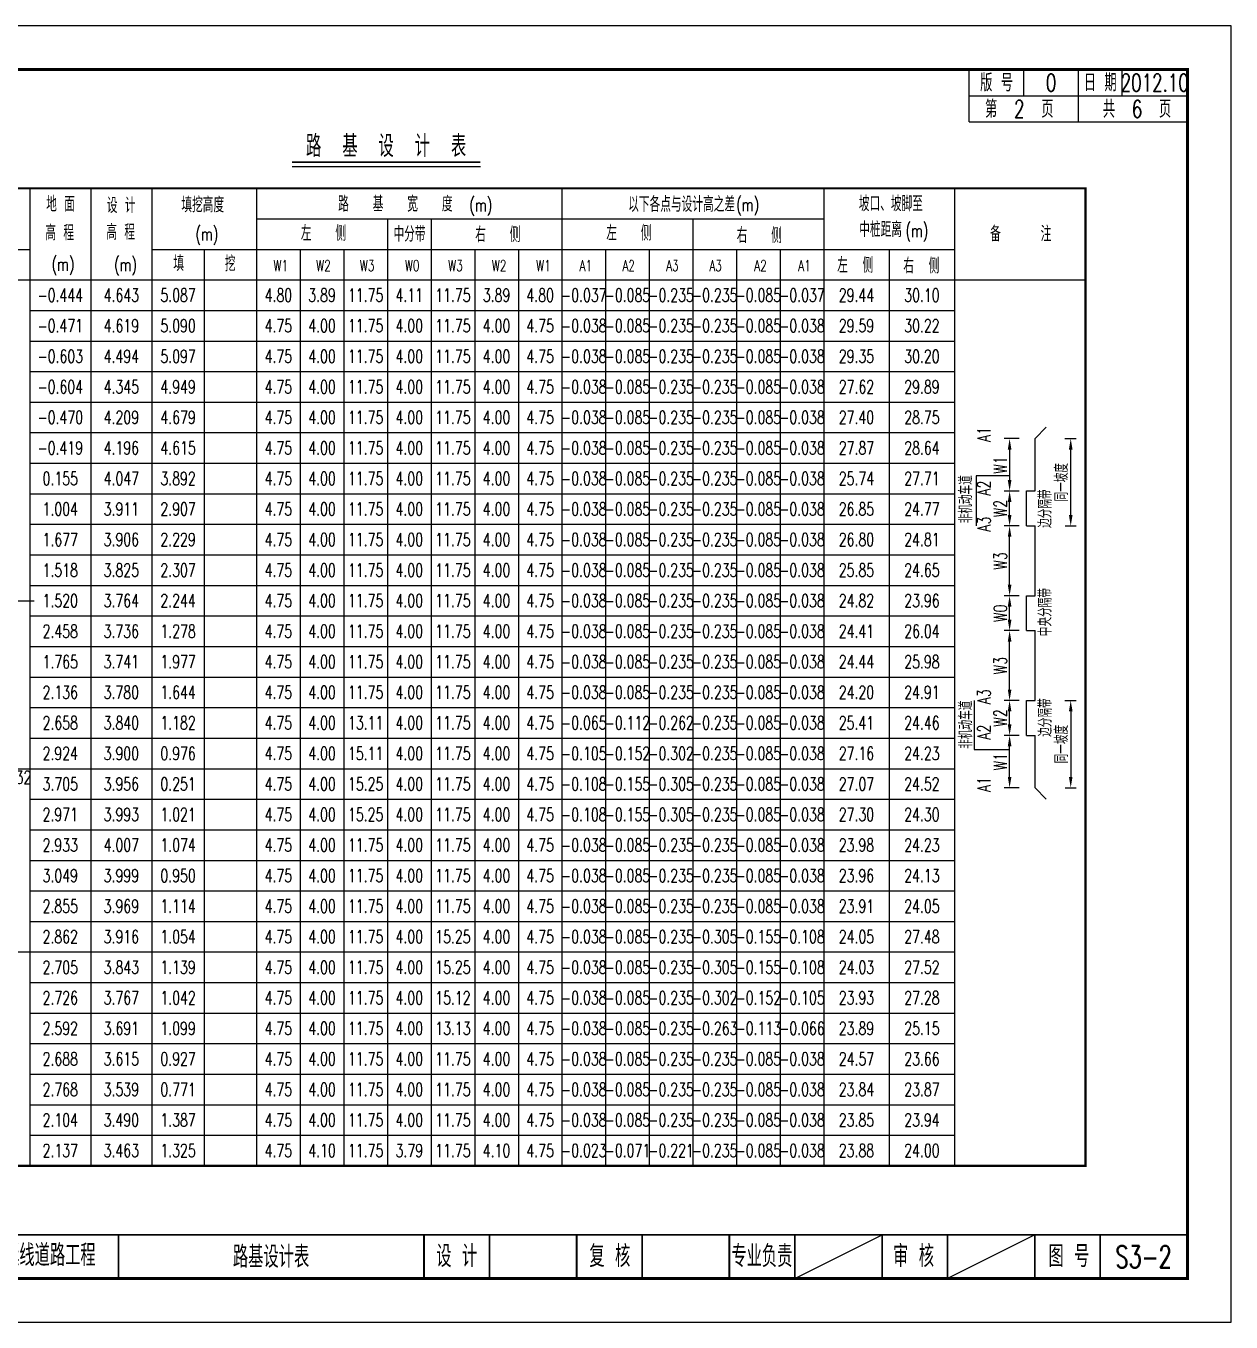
# Model space of a CAD drawing. Header units: inches. Extents: x 1318 to 3988, y 871 to 1396.
# Drawn here: x 1911.5 to 2187.7, y 870.8 to 1167.8 of the extents above; entities that cross this region are included whole.
import ezdxf
from ezdxf.enums import TextEntityAlignment as Align

# ---------------------------------------------------------------- set-up
doc = ezdxf.new("R2010")
doc.units = ezdxf.units.IN
doc.header["$LTSCALE"] = 10
doc.header["$MEASUREMENT"] = 0
for name, color, linetype in [('BIAO_K', 7, 'Continuous'), ('shuju', 3, 'Continuous'), ('图框', 7, 'Continuous'), ('文字', 7, 'Continuous'), ('竖曲线', 5, 'Continuous'), ('表格数据', 5, 'Continuous')]:
    doc.layers.add(name, color=color, linetype=linetype)
doc.styles.get("Standard").update_dxf_attribs({"font": 'simplex1.shx', "width": 0.7, "bigfont": 'hztxt.shx'})
doc.styles.add('style_biao', font='txt', dxfattribs={"width": 0.75, "bigfont": 'hztxt'})
doc.dimstyles.get("Standard").update_dxf_attribs({"dimtxt": 0.18, "dimasz": 0.18, "dimexe": 0.18, "dimexo": 0.0625, "dimgap": 0.09, "dimtad": 0, "dimtih": 1, "dimtoh": 1, "dimdec": 4, "dimzin": 0, "dimdsep": 46, "dimtxsty": 'Standard', "dimcen": 0.09, "dimadec": 0, "dimazin": 0, "dimtfac": 1, "dimtdec": 4, "dimtofl": 0, "dimtmove": 0, "dimatfit": 3, "dimfxl": 0, "dimtolj": 1, "dimtzin": 0, "dimarcsym": 0})

# ---------------------------------------------------------------- blocks, each defined once
blk = doc.blocks.new('series')
at = {"width": 0.75}
for tag, height, p in [('页码', 4, (-35, -19)), ('图名', 5, (-220, -282)), ('图号', 5, (-20, -282))]:
    blk.add_attdef(tag, text='', height=height, dxfattribs=at).set_placement(p, align=Align.MIDDLE_CENTER)
blk = doc.blocks.new('*D12')
at = {"color": 0, "lineweight": -2}
for p, q in [((2139.15, 1061.23), (2135.69, 1061.23)), ((2136.94, 1055.73), (2136.94, 1058.73))]:
    blk.add_line(p, q, dxfattribs=at)
at = {"color": 0}
for points in [[(2136.53, 1058.73), (2137.36, 1058.73), (2136.94, 1061.23)], [(2136.53, 1055.73), (2137.36, 1055.73), (2136.94, 1053.23)]]:
    blk.add_solid(points, dxfattribs=at)
at = {"layer": 'DEFPOINTS', "color": 0}
for p in [(2136.94, 1061.23), (2139.78, 1061.23), (2139.78, 1053.23)]:
    blk.add_point(p, dxfattribs=at)
at = {"color": 0, "insert": (2134.82, 1057.23), "char_height": 3, "attachment_point": 5, "rotation": 90}
blk.add_mtext('\\A1;W2', dxfattribs=at)
blk = doc.blocks.new('*D13')
at = {"color": 0, "lineweight": -2}
for p, q in [((2139.15, 1037.23), (2135.69, 1037.23)), ((2136.94, 1031.73), (2136.94, 1034.73))]:
    blk.add_line(p, q, dxfattribs=at)
at = {"color": 0}
for points in [[(2136.53, 1034.73), (2137.36, 1034.73), (2136.94, 1037.23)], [(2136.53, 1031.73), (2137.36, 1031.73), (2136.94, 1029.23)]]:
    blk.add_solid(points, dxfattribs=at)
at = {"layer": 'DEFPOINTS', "color": 0}
for p in [(2136.94, 1037.23), (2139.78, 1037.23), (2139.78, 1029.23)]:
    blk.add_point(p, dxfattribs=at)
at = {"color": 0, "insert": (2134.82, 1033.23), "char_height": 3, "attachment_point": 5, "rotation": 90}
blk.add_mtext('\\A1;W0', dxfattribs=at)
blk = doc.blocks.new('*D14')
at = {"color": 0, "lineweight": -2}
for p, q in [((2139.15, 1053.23), (2135.69, 1053.23)), ((2136.94, 1039.73), (2136.94, 1050.73))]:
    blk.add_line(p, q, dxfattribs=at)
at = {"color": 0}
for points in [[(2136.53, 1050.73), (2137.36, 1050.73), (2136.94, 1053.23)], [(2136.53, 1039.73), (2137.36, 1039.73), (2136.94, 1037.23)]]:
    blk.add_solid(points, dxfattribs=at)
at = {"layer": 'DEFPOINTS', "color": 0}
for p in [(2136.94, 1053.23), (2139.78, 1053.23), (2139.78, 1037.23)]:
    blk.add_point(p, dxfattribs=at)
at = {"color": 0, "insert": (2134.82, 1045.23), "char_height": 3, "attachment_point": 5, "rotation": 90}
blk.add_mtext('\\A1;W3', dxfattribs=at)
blk = doc.blocks.new('*D15')
at = {"color": 0, "lineweight": -2}
for p, q in [((2139.15, 1073.23), (2135.69, 1073.23)), ((2136.94, 1070.73), (2136.94, 1063.73)), ((2139.15, 1061.23), (2135.69, 1061.23))]:
    blk.add_line(p, q, dxfattribs=at)
at = {"color": 0}
for points in [[(2136.53, 1070.73), (2137.36, 1070.73), (2136.94, 1073.23)], [(2136.53, 1063.73), (2137.36, 1063.73), (2136.94, 1061.23)]]:
    blk.add_solid(points, dxfattribs=at)
at = {"layer": 'DEFPOINTS', "color": 0}
for p in [(2139.78, 1073.23), (2136.94, 1061.23), (2139.78, 1061.23)]:
    blk.add_point(p, dxfattribs=at)
at = {"color": 0, "insert": (2134.82, 1067.23), "char_height": 3, "attachment_point": 5, "rotation": 90}
blk.add_mtext('\\A1;W1', dxfattribs=at)
blk = doc.blocks.new('*D16')
at = {"layer": 'DEFPOINTS', "color": 0}
for p in [(2149.02, 1073.23), (2150.95, 1073.23), (2149.06, 1053.23)]:
    blk.add_point(p, dxfattribs=at)
at = {"layer": 'shuju', "color": 0, "lineweight": -2}
for p, q in [((2149.64, 1073.23), (2152.2, 1073.23)), ((2150.95, 1055.73), (2150.95, 1070.73)), ((2149.68, 1053.23), (2152.2, 1053.23))]:
    blk.add_line(p, q, dxfattribs=at)
at = {"layer": 'shuju', "color": 0}
for points in [[(2150.54, 1070.73), (2151.37, 1070.73), (2150.95, 1073.23)], [(2150.54, 1055.73), (2151.37, 1055.73), (2150.95, 1053.23)]]:
    blk.add_solid(points, dxfattribs=at)
at = {"layer": 'shuju', "color": 0, "insert": (2148.83, 1063.23), "char_height": 3, "attachment_point": 5, "rotation": 90}
blk.add_mtext('\\A1;同一坡度', dxfattribs=at)
blk = doc.blocks.new('*D17')
at = {"layer": 'DEFPOINTS', "color": 0}
for p in [(2148.96, 1013.23), (2149.08, 993.23), (2150.95, 993.23)]:
    blk.add_point(p, dxfattribs=at)
at = {"layer": 'shuju', "color": 0, "lineweight": -2}
for p, q in [((2149.58, 1013.23), (2152.2, 1013.23)), ((2150.95, 1010.73), (2150.95, 995.73)), ((2149.71, 993.23), (2152.2, 993.23))]:
    blk.add_line(p, q, dxfattribs=at)
at = {"layer": 'shuju', "color": 0}
for points in [[(2150.54, 1010.73), (2151.37, 1010.73), (2150.95, 1013.23)], [(2150.54, 995.73), (2151.37, 995.73), (2150.95, 993.23)]]:
    blk.add_solid(points, dxfattribs=at)
at = {"layer": 'shuju', "color": 0, "insert": (2148.83, 1003.23), "char_height": 3, "attachment_point": 5, "rotation": 90}
blk.add_mtext('\\A1;同一坡度', dxfattribs=at)
blk = doc.blocks.new('*D18')
at = {"color": 0, "lineweight": -2}
for p, q in [((2139.15, 1013.23), (2135.69, 1013.23)), ((2136.94, 1007.73), (2136.94, 1010.73))]:
    blk.add_line(p, q, dxfattribs=at)
at = {"color": 0}
for points in [[(2136.53, 1010.73), (2137.36, 1010.73), (2136.94, 1013.23)], [(2136.53, 1007.73), (2137.36, 1007.73), (2136.94, 1005.23)]]:
    blk.add_solid(points, dxfattribs=at)
at = {"layer": 'DEFPOINTS', "color": 0}
for p in [(2136.94, 1013.23), (2139.78, 1013.23), (2139.78, 1005.23)]:
    blk.add_point(p, dxfattribs=at)
at = {"color": 0, "insert": (2134.82, 1009.23), "char_height": 3, "attachment_point": 5, "rotation": 90}
blk.add_mtext('\\A1;W2', dxfattribs=at)
blk = doc.blocks.new('*D19')
at = {"color": 0, "lineweight": -2}
for p, q in [((2139.15, 1005.23), (2135.69, 1005.23)), ((2136.94, 995.73), (2136.94, 1002.73)), ((2139.15, 993.23), (2135.69, 993.23))]:
    blk.add_line(p, q, dxfattribs=at)
at = {"color": 0}
for points in [[(2136.53, 1002.73), (2137.36, 1002.73), (2136.94, 1005.23)], [(2136.53, 995.73), (2137.36, 995.73), (2136.94, 993.23)]]:
    blk.add_solid(points, dxfattribs=at)
at = {"layer": 'DEFPOINTS', "color": 0}
for p in [(2136.94, 1005.23), (2139.78, 1005.23), (2139.78, 993.23)]:
    blk.add_point(p, dxfattribs=at)
at = {"color": 0, "insert": (2134.82, 999.23), "char_height": 3, "attachment_point": 5, "rotation": 90}
blk.add_mtext('\\A1;W1', dxfattribs=at)
blk = doc.blocks.new('*D20')
at = {"color": 0, "lineweight": -2}
for p, q in [((2139.15, 1029.23), (2135.69, 1029.23)), ((2136.94, 1015.73), (2136.94, 1026.73))]:
    blk.add_line(p, q, dxfattribs=at)
at = {"color": 0}
for points in [[(2136.53, 1026.73), (2137.36, 1026.73), (2136.94, 1029.23)], [(2136.53, 1015.73), (2137.36, 1015.73), (2136.94, 1013.23)]]:
    blk.add_solid(points, dxfattribs=at)
at = {"layer": 'DEFPOINTS', "color": 0}
for p in [(2136.94, 1029.23), (2139.78, 1029.23), (2139.78, 1013.23)]:
    blk.add_point(p, dxfattribs=at)
at = {"color": 0, "insert": (2134.82, 1021.23), "char_height": 3, "attachment_point": 5, "rotation": 90}
blk.add_mtext('\\A1;W3', dxfattribs=at)

msp = doc.modelspace()

# ---------------------------------------------------------------- linework, layer by layer
msp.add_line((1972.48378, 1135.59027), (2015.69658, 1135.59027))
msp.add_lwpolyline([(2187.70962, 870.79758), (2187.70962, 1167.79758), (1767.70962, 1167.79758), (1767.70962, 870.79758)], close=True)
at = {"const_width": 0.4}
msp.add_lwpolyline([(1972.48378, 1136.59027), (2015.64865, 1136.59027)], dxfattribs=at)
at = {"layer": 'BIAO_K'}
for p, q in [((1912.34346, 1130.59922), (1912.34346, 906.59922)), ((1926.34346, 1130.59922), (1926.34346, 906.59922)), ((1940.34346, 1130.59922), (1940.34346, 906.59922)), ((1964.34346, 1130.59922), (1964.34346, 906.59922)), ((2034.34346, 1130.59922), (2034.34346, 906.59922)), ((2094.34346, 1130.59922), (2094.34346, 906.59922)), ((2124.34346, 1130.59922), (2124.34346, 906.59922)), ((1964.34346, 1123.59922), (2094.34346, 1123.59922)), ((1994.34346, 1123.59922), (1994.34346, 906.59922)), ((2004.34346, 1123.59922), (2004.34346, 906.59922)), ((2064.34346, 1123.59922), (2064.34346, 906.59922)), ((1840.34346, 1116.59922), (1912.34346, 1116.59922)), ((1940.34346, 1116.59922), (2124.34346, 1116.59922)), ((1952.34346, 1116.59922), (1952.34346, 906.59922)), ((1974.34346, 1116.59922), (1974.34346, 906.59922)), ((1984.34346, 1116.59922), (1984.34346, 906.59922)), ((2014.34346, 1116.59922), (2014.34346, 906.59922)), ((2024.34346, 1116.59922), (2024.34346, 906.59922)), ((2044.34346, 1116.59922), (2044.34346, 906.59922)), ((2054.34346, 1116.59922), (2054.34346, 906.59922)), ((2074.34346, 1116.59922), (2074.34346, 906.59922)), ((2084.34346, 1116.59922), (2084.34346, 906.59922)), ((2109.34346, 1116.59922), (2109.34346, 906.59922)), ((1820.34346, 1109.59922), (2154.34346, 1109.59922)), ((1912.34346, 1102.59922), (2124.34346, 1102.59922)), ((1912.34346, 1095.59922), (2124.34346, 1095.59922)), ((1912.34346, 1088.59922), (2124.34346, 1088.59922)), ((1912.34346, 1081.59922), (2124.34346, 1081.59922)), ((1912.34346, 1074.59922), (2124.34346, 1074.59922)), ((1912.34346, 1067.59922), (2124.34346, 1067.59922)), ((1912.34346, 1060.59922), (2124.34346, 1060.59922)), ((1912.34346, 1053.59922), (2124.34346, 1053.59922)), ((1912.34346, 1046.59922), (2124.34346, 1046.59922)), ((1912.34346, 1039.59922), (2124.34346, 1039.59922)), ((1912.34346, 1032.59922), (2124.34346, 1032.59922)), ((1912.34346, 1025.59922), (2124.34346, 1025.59922)), ((1912.34346, 1018.59922), (2124.34346, 1018.59922)), ((1912.34346, 1011.59922), (2124.34346, 1011.59922)), ((1912.34346, 1004.59922), (2124.34346, 1004.59922)), ((1912.34346, 997.59922), (2124.34346, 997.59922)), ((1912.34346, 990.59922), (2124.34346, 990.59922)), ((1912.34346, 983.59922), (2124.34346, 983.59922)), ((1912.34346, 976.59922), (2124.34346, 976.59922)), ((1912.34346, 969.59922), (2124.34346, 969.59922)), ((1912.34346, 962.59922), (2124.34346, 962.59922)), ((1912.34346, 955.59922), (2124.34346, 955.59922)), ((1912.34346, 948.59922), (2124.34346, 948.59922)), ((1912.34346, 941.59922), (2124.34346, 941.59922)), ((1912.34346, 934.59922), (2124.34346, 934.59922)), ((1912.34346, 927.59922), (2124.34346, 927.59922)), ((1912.34346, 920.59922), (2124.34346, 920.59922)), ((1912.34346, 913.59922), (2124.34346, 913.59922))]:
    msp.add_line(p, q, dxfattribs=at)
at = {"layer": 'BIAO_K', "const_width": 0.5}
msp.add_lwpolyline([(1820.34346, 906.59922), (2154.34346, 906.59922), (2154.34346, 1130.59922), (1820.34346, 1130.59922)], close=True, dxfattribs=at)
at = {"layer": 'BIAO_K', "color": 1}
for points in [[(2142.78862, 1073.23295), (2145.34557, 1075.85654)], [(2142.78862, 1061.23295), (2142.78862, 1073.23295)], [(2140.78862, 1053.23295), (2140.78862, 1061.23295)], [(2140.78862, 1061.23295), (2142.78862, 1061.23295)], [(2140.78862, 1053.23295), (2142.78862, 1053.23295)], [(2142.78862, 1037.23295), (2142.78862, 1053.23295)], [(2140.78862, 1037.23295), (2142.78862, 1037.23295)], [(2140.78862, 1029.23295), (2140.78862, 1037.23295)], [(2140.78862, 1029.23295), (2142.78862, 1029.23295)], [(2142.78862, 1013.23295), (2142.78862, 1029.23295)], [(2140.78862, 1013.23295), (2142.78862, 1013.23295)], [(2140.78862, 1005.23295), (2140.78862, 1013.23295)], [(2140.78862, 1005.23295), (2142.78862, 1005.23295)], [(2142.78862, 993.23295), (2142.78862, 1005.23295)], [(2142.78862, 993.23295), (2145.34557, 990.60936)]]:
    msp.add_lwpolyline(points, dxfattribs=at)
at = {"layer": 'shuju'}
for p, q in [((2136.83257, 1064.70217), (2129.27466, 1064.70217)), ((2129.27466, 1064.70217), (2129.27466, 1053.23295)), ((2128.82053, 1013.23295), (2128.82053, 1001.97848)), ((2128.82053, 1001.97848), (2136.90978, 1001.97848))]:
    msp.add_line(p, q, dxfattribs=at)
at = {"layer": '图框'}
for p, q in [((2127.70962, 1145.79758), (2127.70962, 1157.79758)), ((2140.20962, 1151.79758), (2140.20962, 1157.79758)), ((2152.70962, 1151.79758), (2152.70962, 1157.79758)), ((2162.70962, 1151.79758), (2162.70962, 1157.79758)), ((2127.70962, 1151.79758), (2177.70962, 1151.79758)), ((2152.70962, 1145.79758), (2152.70962, 1151.79758)), ((2127.70962, 1145.79758), (2177.70962, 1145.79758)), ((2087.70962, 880.79758), (2107.70962, 890.79758)), ((2142.70962, 890.79758), (2122.70962, 880.79758))]:
    msp.add_line(p, q, dxfattribs=at)
for points, const_width in [([(2177.70962, 1157.79758), (1797.70962, 1157.79758), (1797.70962, 880.79758), (2177.70962, 880.79758), (2177.70962, 1157.79758)], 0.7), ([(1797.70962, 890.79758), (2177.70962, 890.79758)], 0.4), ([(1932.70962, 880.79758), (1932.70962, 890.79758)], 0.4), ([(2002.70962, 880.79758), (2002.70962, 890.79758)], 0.4), ([(2017.70962, 880.79758), (2017.70962, 890.79758)], 0.4), ([(2037.70962, 880.79758), (2037.70962, 890.79758)], 0.4), ([(2052.70962, 880.79758), (2052.70962, 890.79758)], 0.4), ([(2072.70962, 880.79758), (2072.70962, 890.79758)], 0.4), ([(2072.70962, 880.79758), (2072.70962, 890.79758)], 0.4), ([(2087.70962, 880.79758), (2087.70962, 890.79758)], 0.4), ([(2107.70962, 880.79758), (2107.70962, 890.79758)], 0.4), ([(2122.70962, 880.79758), (2122.70962, 890.79758)], 0.4), ([(2142.70962, 880.79758), (2142.70962, 890.79758)], 0.4), ([(2157.70962, 880.79758), (2157.70962, 890.79758)], 0.4)]:
    msp.add_lwpolyline(points, dxfattribs=dict(at, const_width=const_width))
at = {"layer": '竖曲线'}
for p, q in [((1894.34346, 1036.09922), (1913.34346, 1036.09922)), ((1894.34346, 997.59922), (1913.34346, 997.59922)), ((1894.34346, 955.59922), (1913.34346, 955.59922))]:
    msp.add_line(p, q, dxfattribs=at)

# ---------------------------------------------------------------- block references
at = {"layer": '图框'}
ref = msp.add_blockref('series', (2187.65641, 1167.75584), dxfattribs=at)
ref.add_attrib('页码', '第  2  页     共  6  页', dxfattribs={"layer": '0', "height": 4, "width": 0.7}).set_placement((2152.65641, 1148.75584), align=Align.MIDDLE_CENTER)
ref.add_attrib('图名', '路基设计表', dxfattribs={"layer": '0', "height": 5, "width": 0.7}).set_placement((1967.65641, 885.75584), align=Align.MIDDLE_CENTER)
ref.add_attrib('图号', 'S3-2', dxfattribs={"layer": '0', "height": 5, "width": 0.7}).set_placement((2167.65641, 885.75584), align=Align.MIDDLE_CENTER)

# ---------------------------------------------------------------- texts
at = {"width": 0.7}
for s, p in [('A1', (2132.58483, 1072.51252)), ('A2', (2132.58483, 1060.18949)), ('A3', (2132.58483, 1051.94127)), ('A3', (2132.58483, 1012.39591)), ('A2', (2132.58483, 1004.2701)), ('A1', (2132.58483, 992.30034))]:
    msp.add_text(s, height=3, rotation=90, dxfattribs=at).set_placement(p)
at = {"layer": 'BIAO_K', "width": 0.7}
for s, height, p in [('地 面', 3.5, (1916.12018, 1125.24251)), ('设 计', 3.5, (1930.01139, 1124.91948)), ('填挖高度', 3.5, (1947.10239, 1125.0659)), ('路   基   宽   度', 3.5, (1983.03099, 1125.25892)), ('(m)', 3, (2013.11141, 1125.27869)), ('以下各点与设计高之差', 3.5, (2049.52009, 1125.17592)), ('(m)', 3, (2074.2867, 1125.36088)), ('坡口、坡脚至', 3.5, (2102.38005, 1125.32389)), ('高 程', 3.5, (1929.8948, 1118.78554)), ('中桩距离', 3.5, (2102.47147, 1119.40659)), ('(m)', 3, (2113.06827, 1119.37857)), ('高 程', 3.5, (1915.92276, 1118.64896)), ('(m)', 3, (1950.31191, 1118.61122)), ('左   侧', 3.5, (1974.47811, 1118.54252)), ('中分带', 3.5, (1995.73286, 1118.35294)), ('右   侧', 3.5, (2014.44229, 1118.24684)), ('左   侧', 3.5, (2044.50724, 1118.61473)), ('右   侧', 3.5, (2074.3907, 1118.06828)), ('备     注', 3.5, (2132.4751, 1118.41066)), ('(m)', 3, (1917.35407, 1111.69902)), ('(m)', 3, (1931.67014, 1111.59648)), ('填', 3.5, (1945.25146, 1111.63021)), ('挖', 3.5, (1957.08805, 1111.57016)), ('W1', 2.5, (1968.25562, 1111.62908)), ('W2', 2.5, (1978.02858, 1111.62908)), ('W3', 2.5, (1988.02858, 1111.62908)), ('W0', 2.5, (1998.36808, 1111.62908)), ('W3', 2.5, (2008.28268, 1111.62908)), ('W2', 2.5, (2018.28268, 1111.62908)), ('W1', 2.5, (2028.45824, 1111.62908)), ('A1', 2.5, (2038.3602, 1111.62908)), ('A2', 2.5, (2048.21042, 1111.62908)), ('A3', 2.5, (2058.22337, 1111.62908)), ('A3', 2.5, (2068.13809, 1111.62908)), ('A2', 2.5, (2078.41125, 1111.62908)), ('A1', 2.5, (2088.48642, 1111.62908)), ('左  侧', 3.5, (2097.42343, 1111.23281)), ('右  侧', 3.5, (2112.5774, 1111.09376))]:
    msp.add_text(s, height=height, dxfattribs=at).set_placement(p)
at = {"layer": 'shuju', "style": 'style_biao', "width": 0.7}
for s, p in [('非机动车道', (2128.37664, 1053.82491)), ('边分隔带', (2146.5819, 1052.77522))]:
    msp.add_text(s, height=3, rotation=90, dxfattribs=at).set_placement(p)
at = {"layer": 'shuju', "width": 0.7}
for s, p in [('中央分隔带', (2146.5819, 1027.96045)), ('边分隔带', (2146.59471, 1004.90444)), ('非机动车道', (2128.37664, 1002.17277))]:
    msp.add_text(s, height=3, rotation=90, dxfattribs=at).set_placement(p)
at = {"layer": '图框', "width": 0.7}
for s, height, p in [('版 号', 4, (2133.95962, 1154.79758)), ('0', 4, (2146.45962, 1154.79758)), ('日 期', 4, (2157.70962, 1154.79758)), ('2012.10', 4, (2170.20962, 1154.79758)), ('佛山市禅城区南庄二桥北延线道路工程', 5, (1897.70962, 886.11229)), ('设 计', 5, (2010.21038, 885.89217)), ('复 核', 5, (2045.3052, 885.89217)), ('专业负责', 5, (2080.15594, 885.89217)), ('审 核', 5, (2114.92975, 885.89217)), ('图 号', 5, (2150.54892, 885.89217))]:
    msp.add_text(s, height=height, dxfattribs=at).set_placement(p, align=Align.MIDDLE_CENTER)
at = {"layer": '文字', "width": 0.7}
msp.add_text('路  基  设  计  表', height=5, dxfattribs=at).set_placement((1975.68692, 1137.76533))
at = {"layer": '竖曲线', "width": 0.7}
msp.add_text('K0+688.732', height=3, dxfattribs=at).set_placement((1903.84346, 995.59922), align=Align.MIDDLE)
at = {"layer": '表格数据', "width": 0.7}
for s, p in [('-0.444', (1919.34346, 1106.09922)), ('4.643', (1933.34346, 1106.09922)), ('5.087', (1946.34346, 1106.09922)), ('4.80', (1969.34346, 1106.09922)), ('3.89', (1979.34346, 1106.09922)), ('11.75', (1989.34346, 1106.09922)), ('4.11', (1999.34346, 1106.09922)), ('11.75', (2009.34346, 1106.09922)), ('3.89', (2019.34346, 1106.09922)), ('4.80', (2029.34346, 1106.09922)), ('4.80', (2029.34346, 1106.09922)), ('-0.037', (2039.34346, 1106.09922)), ('-0.085', (2049.34346, 1106.09922)), ('-0.235', (2059.34346, 1106.09922)), ('-0.235', (2069.34346, 1106.09922)), ('-0.085', (2079.34346, 1106.09922)), ('-0.037', (2089.34346, 1106.09922)), ('29.44', (2101.84346, 1106.09922)), ('30.10', (2116.84346, 1106.09922)), ('-0.471', (1919.34346, 1099.09922)), ('4.619', (1933.34346, 1099.09922)), ('5.090', (1946.34346, 1099.09922)), ('4.75', (1969.34346, 1099.09922)), ('4.00', (1979.34346, 1099.09922)), ('11.75', (1989.34346, 1099.09922)), ('4.00', (1999.34346, 1099.09922)), ('11.75', (2009.34346, 1099.09922)), ('4.00', (2019.34346, 1099.09922)), ('4.75', (2029.34346, 1099.09922)), ('4.75', (2029.34346, 1099.09922)), ('-0.038', (2039.34346, 1099.09922)), ('-0.085', (2049.34346, 1099.09922)), ('-0.235', (2059.34346, 1099.09922)), ('-0.235', (2069.34346, 1099.09922)), ('-0.085', (2079.34346, 1099.09922)), ('-0.038', (2089.34346, 1099.09922)), ('29.59', (2101.84346, 1099.09922)), ('30.22', (2116.84346, 1099.09922)), ('-0.603', (1919.34346, 1092.09922)), ('4.494', (1933.34346, 1092.09922)), ('5.097', (1946.34346, 1092.09922)), ('4.75', (1969.34346, 1092.09922)), ('4.00', (1979.34346, 1092.09922)), ('11.75', (1989.34346, 1092.09922)), ('4.00', (1999.34346, 1092.09922)), ('11.75', (2009.34346, 1092.09922)), ('4.00', (2019.34346, 1092.09922)), ('4.75', (2029.34346, 1092.09922)), ('4.75', (2029.34346, 1092.09922)), ('-0.038', (2039.34346, 1092.09922)), ('-0.085', (2049.34346, 1092.09922)), ('-0.235', (2059.34346, 1092.09922)), ('-0.235', (2069.34346, 1092.09922)), ('-0.085', (2079.34346, 1092.09922)), ('-0.038', (2089.34346, 1092.09922)), ('29.35', (2101.84346, 1092.09922)), ('30.20', (2116.84346, 1092.09922)), ('-0.604', (1919.34346, 1085.09922)), ('4.345', (1933.34346, 1085.09922)), ('4.949', (1946.34346, 1085.09922)), ('4.75', (1969.34346, 1085.09922)), ('4.00', (1979.34346, 1085.09922)), ('11.75', (1989.34346, 1085.09922)), ('4.00', (1999.34346, 1085.09922)), ('11.75', (2009.34346, 1085.09922)), ('4.00', (2019.34346, 1085.09922)), ('4.75', (2029.34346, 1085.09922)), ('4.75', (2029.34346, 1085.09922)), ('-0.038', (2039.34346, 1085.09922)), ('-0.085', (2049.34346, 1085.09922)), ('-0.235', (2059.34346, 1085.09922)), ('-0.235', (2069.34346, 1085.09922)), ('-0.085', (2079.34346, 1085.09922)), ('-0.038', (2089.34346, 1085.09922)), ('27.62', (2101.84346, 1085.09922)), ('29.89', (2116.84346, 1085.09922)), ('-0.470', (1919.34346, 1078.09922)), ('4.209', (1933.34346, 1078.09922)), ('4.679', (1946.34346, 1078.09922)), ('4.75', (1969.34346, 1078.09922)), ('4.00', (1979.34346, 1078.09922)), ('11.75', (1989.34346, 1078.09922)), ('4.00', (1999.34346, 1078.09922)), ('11.75', (2009.34346, 1078.09922)), ('4.00', (2019.34346, 1078.09922)), ('4.75', (2029.34346, 1078.09922)), ('4.75', (2029.34346, 1078.09922)), ('-0.038', (2039.34346, 1078.09922)), ('-0.085', (2049.34346, 1078.09922)), ('-0.235', (2059.34346, 1078.09922)), ('-0.235', (2069.34346, 1078.09922)), ('-0.085', (2079.34346, 1078.09922)), ('-0.038', (2089.34346, 1078.09922)), ('27.40', (2101.84346, 1078.09922)), ('28.75', (2116.84346, 1078.09922)), ('-0.419', (1919.34346, 1071.09922)), ('4.196', (1933.34346, 1071.09922)), ('4.615', (1946.34346, 1071.09922)), ('4.75', (1969.34346, 1071.09922)), ('4.00', (1979.34346, 1071.09922)), ('11.75', (1989.34346, 1071.09922)), ('4.00', (1999.34346, 1071.09922)), ('11.75', (2009.34346, 1071.09922)), ('4.00', (2019.34346, 1071.09922)), ('4.75', (2029.34346, 1071.09922)), ('4.75', (2029.34346, 1071.09922)), ('-0.038', (2039.34346, 1071.09922)), ('-0.085', (2049.34346, 1071.09922)), ('-0.235', (2059.34346, 1071.09922)), ('-0.235', (2069.34346, 1071.09922)), ('-0.085', (2079.34346, 1071.09922)), ('-0.038', (2089.34346, 1071.09922)), ('27.87', (2101.84346, 1071.09922)), ('28.64', (2116.84346, 1071.09922)), ('0.155', (1919.34346, 1064.09922)), ('4.047', (1933.34346, 1064.09922)), ('3.892', (1946.34346, 1064.09922)), ('4.75', (1969.34346, 1064.09922)), ('4.00', (1979.34346, 1064.09922)), ('11.75', (1989.34346, 1064.09922)), ('4.00', (1999.34346, 1064.09922)), ('11.75', (2009.34346, 1064.09922)), ('4.00', (2019.34346, 1064.09922)), ('4.75', (2029.34346, 1064.09922)), ('4.75', (2029.34346, 1064.09922)), ('-0.038', (2039.34346, 1064.09922)), ('-0.085', (2049.34346, 1064.09922)), ('-0.235', (2059.34346, 1064.09922)), ('-0.235', (2069.34346, 1064.09922)), ('-0.085', (2079.34346, 1064.09922)), ('-0.038', (2089.34346, 1064.09922)), ('25.74', (2101.84346, 1064.09922)), ('27.71', (2116.84346, 1064.09922)), ('1.004', (1919.34346, 1057.09922)), ('3.911', (1933.34346, 1057.09922)), ('2.907', (1946.34346, 1057.09922)), ('4.75', (1969.34346, 1057.09922)), ('4.00', (1979.34346, 1057.09922)), ('11.75', (1989.34346, 1057.09922)), ('4.00', (1999.34346, 1057.09922)), ('11.75', (2009.34346, 1057.09922)), ('4.00', (2019.34346, 1057.09922)), ('4.75', (2029.34346, 1057.09922)), ('4.75', (2029.34346, 1057.09922)), ('-0.038', (2039.34346, 1057.09922)), ('-0.085', (2049.34346, 1057.09922)), ('-0.235', (2059.34346, 1057.09922)), ('-0.235', (2069.34346, 1057.09922)), ('-0.085', (2079.34346, 1057.09922)), ('-0.038', (2089.34346, 1057.09922)), ('26.85', (2101.84346, 1057.09922)), ('24.77', (2116.84346, 1057.09922)), ('1.677', (1919.34346, 1050.09922)), ('3.906', (1933.34346, 1050.09922)), ('2.229', (1946.34346, 1050.09922)), ('4.75', (1969.34346, 1050.09922)), ('4.00', (1979.34346, 1050.09922)), ('11.75', (1989.34346, 1050.09922)), ('4.00', (1999.34346, 1050.09922)), ('11.75', (2009.34346, 1050.09922)), ('4.00', (2019.34346, 1050.09922)), ('4.75', (2029.34346, 1050.09922)), ('4.75', (2029.34346, 1050.09922)), ('-0.038', (2039.34346, 1050.09922)), ('-0.085', (2049.34346, 1050.09922)), ('-0.235', (2059.34346, 1050.09922)), ('-0.235', (2069.34346, 1050.09922)), ('-0.085', (2079.34346, 1050.09922)), ('-0.038', (2089.34346, 1050.09922)), ('26.80', (2101.84346, 1050.09922)), ('24.81', (2116.84346, 1050.09922)), ('1.518', (1919.34346, 1043.09922)), ('3.825', (1933.34346, 1043.09922)), ('2.307', (1946.34346, 1043.09922)), ('4.75', (1969.34346, 1043.09922)), ('4.00', (1979.34346, 1043.09922)), ('11.75', (1989.34346, 1043.09922)), ('4.00', (1999.34346, 1043.09922)), ('11.75', (2009.34346, 1043.09922)), ('4.00', (2019.34346, 1043.09922)), ('4.75', (2029.34346, 1043.09922)), ('4.75', (2029.34346, 1043.09922)), ('-0.038', (2039.34346, 1043.09922)), ('-0.085', (2049.34346, 1043.09922)), ('-0.235', (2059.34346, 1043.09922)), ('-0.235', (2069.34346, 1043.09922)), ('-0.085', (2079.34346, 1043.09922)), ('-0.038', (2089.34346, 1043.09922)), ('25.85', (2101.84346, 1043.09922)), ('24.65', (2116.84346, 1043.09922)), ('1.520', (1919.34346, 1036.09922)), ('3.764', (1933.34346, 1036.09922)), ('2.244', (1946.34346, 1036.09922)), ('4.75', (1969.34346, 1036.09922)), ('4.00', (1979.34346, 1036.09922)), ('11.75', (1989.34346, 1036.09922)), ('4.00', (1999.34346, 1036.09922)), ('11.75', (2009.34346, 1036.09922)), ('4.00', (2019.34346, 1036.09922)), ('4.75', (2029.34346, 1036.09922)), ('4.75', (2029.34346, 1036.09922)), ('-0.038', (2039.34346, 1036.09922)), ('-0.085', (2049.34346, 1036.09922)), ('-0.235', (2059.34346, 1036.09922)), ('-0.235', (2069.34346, 1036.09922)), ('-0.085', (2079.34346, 1036.09922)), ('-0.038', (2089.34346, 1036.09922)), ('24.82', (2101.84346, 1036.09922)), ('23.96', (2116.84346, 1036.09922)), ('2.458', (1919.34346, 1029.09922)), ('3.736', (1933.34346, 1029.09922)), ('1.278', (1946.34346, 1029.09922)), ('4.75', (1969.34346, 1029.09922)), ('4.00', (1979.34346, 1029.09922)), ('11.75', (1989.34346, 1029.09922)), ('4.00', (1999.34346, 1029.09922)), ('11.75', (2009.34346, 1029.09922)), ('4.00', (2019.34346, 1029.09922)), ('4.75', (2029.34346, 1029.09922)), ('4.75', (2029.34346, 1029.09922)), ('-0.038', (2039.34346, 1029.09922)), ('-0.085', (2049.34346, 1029.09922)), ('-0.235', (2059.34346, 1029.09922)), ('-0.235', (2069.34346, 1029.09922)), ('-0.085', (2079.34346, 1029.09922)), ('-0.038', (2089.34346, 1029.09922)), ('24.41', (2101.84346, 1029.09922)), ('26.04', (2116.84346, 1029.09922)), ('1.765', (1919.34346, 1022.09922)), ('3.741', (1933.34346, 1022.09922)), ('1.977', (1946.34346, 1022.09922)), ('4.75', (1969.34346, 1022.09922)), ('4.00', (1979.34346, 1022.09922)), ('11.75', (1989.34346, 1022.09922)), ('4.00', (1999.34346, 1022.09922)), ('11.75', (2009.34346, 1022.09922)), ('4.00', (2019.34346, 1022.09922)), ('4.75', (2029.34346, 1022.09922)), ('4.75', (2029.34346, 1022.09922)), ('-0.038', (2039.34346, 1022.09922)), ('-0.085', (2049.34346, 1022.09922)), ('-0.235', (2059.34346, 1022.09922)), ('-0.235', (2069.34346, 1022.09922)), ('-0.085', (2079.34346, 1022.09922)), ('-0.038', (2089.34346, 1022.09922)), ('24.44', (2101.84346, 1022.09922)), ('25.98', (2116.84346, 1022.09922)), ('2.136', (1919.34346, 1015.09922)), ('3.780', (1933.34346, 1015.09922)), ('1.644', (1946.34346, 1015.09922)), ('4.75', (1969.34346, 1015.09922)), ('4.00', (1979.34346, 1015.09922)), ('11.75', (1989.34346, 1015.09922)), ('4.00', (1999.34346, 1015.09922)), ('11.75', (2009.34346, 1015.09922)), ('4.00', (2019.34346, 1015.09922)), ('4.75', (2029.34346, 1015.09922)), ('4.75', (2029.34346, 1015.09922)), ('-0.038', (2039.34346, 1015.09922)), ('-0.085', (2049.34346, 1015.09922)), ('-0.235', (2059.34346, 1015.09922)), ('-0.235', (2069.34346, 1015.09922)), ('-0.085', (2079.34346, 1015.09922)), ('-0.038', (2089.34346, 1015.09922)), ('24.20', (2101.84346, 1015.09922)), ('24.91', (2116.84346, 1015.09922)), ('2.658', (1919.34346, 1008.09922)), ('3.840', (1933.34346, 1008.09922)), ('1.182', (1946.34346, 1008.09922)), ('4.75', (1969.34346, 1008.09922)), ('4.00', (1979.34346, 1008.09922)), ('13.11', (1989.34346, 1008.09922)), ('4.00', (1999.34346, 1008.09922)), ('11.75', (2009.34346, 1008.09922)), ('4.00', (2019.34346, 1008.09922)), ('4.75', (2029.34346, 1008.09922)), ('4.75', (2029.34346, 1008.09922)), ('-0.065', (2039.34346, 1008.09922)), ('-0.112', (2049.34346, 1008.09922)), ('-0.262', (2059.34346, 1008.09922)), ('-0.235', (2069.34346, 1008.09922)), ('-0.085', (2079.34346, 1008.09922)), ('-0.038', (2089.34346, 1008.09922)), ('25.41', (2101.84346, 1008.09922)), ('24.46', (2116.84346, 1008.09922)), ('2.924', (1919.34346, 1001.09922)), ('3.900', (1933.34346, 1001.09922)), ('0.976', (1946.34346, 1001.09922)), ('4.75', (1969.34346, 1001.09922)), ('4.00', (1979.34346, 1001.09922)), ('15.11', (1989.34346, 1001.09922)), ('4.00', (1999.34346, 1001.09922)), ('11.75', (2009.34346, 1001.09922)), ('4.00', (2019.34346, 1001.09922)), ('4.75', (2029.34346, 1001.09922)), ('4.75', (2029.34346, 1001.09922)), ('-0.105', (2039.34346, 1001.09922)), ('-0.152', (2049.34346, 1001.09922)), ('-0.302', (2059.34346, 1001.09922)), ('-0.235', (2069.34346, 1001.09922)), ('-0.085', (2079.34346, 1001.09922)), ('-0.038', (2089.34346, 1001.09922)), ('27.16', (2101.84346, 1001.09922)), ('24.23', (2116.84346, 1001.09922)), ('3.705', (1919.34346, 994.09922)), ('3.956', (1933.34346, 994.09922)), ('0.251', (1946.34346, 994.09922)), ('4.75', (1969.34346, 994.09922)), ('4.00', (1979.34346, 994.09922)), ('15.25', (1989.34346, 994.09922)), ('4.00', (1999.34346, 994.09922)), ('11.75', (2009.34346, 994.09922)), ('4.00', (2019.34346, 994.09922)), ('4.75', (2029.34346, 994.09922)), ('4.75', (2029.34346, 994.09922)), ('-0.108', (2039.34346, 994.09922)), ('-0.155', (2049.34346, 994.09922)), ('-0.305', (2059.34346, 994.09922)), ('-0.235', (2069.34346, 994.09922)), ('-0.085', (2079.34346, 994.09922)), ('-0.038', (2089.34346, 994.09922)), ('27.07', (2101.84346, 994.09922)), ('24.52', (2116.84346, 994.09922)), ('2.971', (1919.34346, 987.09922)), ('3.993', (1933.34346, 987.09922)), ('1.021', (1946.34346, 987.09922)), ('4.75', (1969.34346, 987.09922)), ('4.00', (1979.34346, 987.09922)), ('15.25', (1989.34346, 987.09922)), ('4.00', (1999.34346, 987.09922)), ('11.75', (2009.34346, 987.09922)), ('4.00', (2019.34346, 987.09922)), ('4.75', (2029.34346, 987.09922)), ('4.75', (2029.34346, 987.09922)), ('-0.108', (2039.34346, 987.09922)), ('-0.155', (2049.34346, 987.09922)), ('-0.305', (2059.34346, 987.09922)), ('-0.235', (2069.34346, 987.09922)), ('-0.085', (2079.34346, 987.09922)), ('-0.038', (2089.34346, 987.09922)), ('27.30', (2101.84346, 987.09922)), ('24.30', (2116.84346, 987.09922)), ('2.933', (1919.34346, 980.09922)), ('4.007', (1933.34346, 980.09922)), ('1.074', (1946.34346, 980.09922)), ('4.75', (1969.34346, 980.09922)), ('4.00', (1979.34346, 980.09922)), ('11.75', (1989.34346, 980.09922)), ('4.00', (1999.34346, 980.09922)), ('11.75', (2009.34346, 980.09922)), ('4.00', (2019.34346, 980.09922)), ('4.75', (2029.34346, 980.09922)), ('4.75', (2029.34346, 980.09922)), ('-0.038', (2039.34346, 980.09922)), ('-0.085', (2049.34346, 980.09922)), ('-0.235', (2059.34346, 980.09922)), ('-0.235', (2069.34346, 980.09922)), ('-0.085', (2079.34346, 980.09922)), ('-0.038', (2089.34346, 980.09922)), ('23.98', (2101.84346, 980.09922)), ('24.23', (2116.84346, 980.09922)), ('3.049', (1919.34346, 973.09922)), ('3.999', (1933.34346, 973.09922)), ('0.950', (1946.34346, 973.09922)), ('4.75', (1969.34346, 973.09922)), ('4.00', (1979.34346, 973.09922)), ('11.75', (1989.34346, 973.09922)), ('4.00', (1999.34346, 973.09922)), ('11.75', (2009.34346, 973.09922)), ('4.00', (2019.34346, 973.09922)), ('4.75', (2029.34346, 973.09922)), ('4.75', (2029.34346, 973.09922)), ('-0.038', (2039.34346, 973.09922)), ('-0.085', (2049.34346, 973.09922)), ('-0.235', (2059.34346, 973.09922)), ('-0.235', (2069.34346, 973.09922)), ('-0.085', (2079.34346, 973.09922)), ('-0.038', (2089.34346, 973.09922)), ('23.96', (2101.84346, 973.09922)), ('24.13', (2116.84346, 973.09922)), ('2.855', (1919.34346, 966.09922)), ('3.969', (1933.34346, 966.09922)), ('1.114', (1946.34346, 966.09922)), ('4.75', (1969.34346, 966.09922)), ('4.00', (1979.34346, 966.09922)), ('11.75', (1989.34346, 966.09922)), ('4.00', (1999.34346, 966.09922)), ('11.75', (2009.34346, 966.09922)), ('4.00', (2019.34346, 966.09922)), ('4.75', (2029.34346, 966.09922)), ('4.75', (2029.34346, 966.09922)), ('-0.038', (2039.34346, 966.09922)), ('-0.085', (2049.34346, 966.09922)), ('-0.235', (2059.34346, 966.09922)), ('-0.235', (2069.34346, 966.09922)), ('-0.085', (2079.34346, 966.09922)), ('-0.038', (2089.34346, 966.09922)), ('23.91', (2101.84346, 966.09922)), ('24.05', (2116.84346, 966.09922)), ('2.862', (1919.34346, 959.09922)), ('3.916', (1933.34346, 959.09922)), ('1.054', (1946.34346, 959.09922)), ('4.75', (1969.34346, 959.09922)), ('4.00', (1979.34346, 959.09922)), ('11.75', (1989.34346, 959.09922)), ('4.00', (1999.34346, 959.09922)), ('15.25', (2009.34346, 959.09922)), ('4.00', (2019.34346, 959.09922)), ('4.75', (2029.34346, 959.09922)), ('4.75', (2029.34346, 959.09922)), ('-0.038', (2039.34346, 959.09922)), ('-0.085', (2049.34346, 959.09922)), ('-0.235', (2059.34346, 959.09922)), ('-0.305', (2069.34346, 959.09922)), ('-0.155', (2079.34346, 959.09922)), ('-0.108', (2089.34346, 959.09922)), ('24.05', (2101.84346, 959.09922)), ('27.48', (2116.84346, 959.09922)), ('2.705', (1919.34346, 952.09922)), ('3.843', (1933.34346, 952.09922)), ('1.139', (1946.34346, 952.09922)), ('4.75', (1969.34346, 952.09922)), ('4.00', (1979.34346, 952.09922)), ('11.75', (1989.34346, 952.09922)), ('4.00', (1999.34346, 952.09922)), ('15.25', (2009.34346, 952.09922)), ('4.00', (2019.34346, 952.09922)), ('4.75', (2029.34346, 952.09922)), ('4.75', (2029.34346, 952.09922)), ('-0.038', (2039.34346, 952.09922)), ('-0.085', (2049.34346, 952.09922)), ('-0.235', (2059.34346, 952.09922)), ('-0.305', (2069.34346, 952.09922)), ('-0.155', (2079.34346, 952.09922)), ('-0.108', (2089.34346, 952.09922)), ('24.03', (2101.84346, 952.09922)), ('27.52', (2116.84346, 952.09922)), ('2.726', (1919.34346, 945.09922)), ('3.767', (1933.34346, 945.09922)), ('1.042', (1946.34346, 945.09922)), ('4.75', (1969.34346, 945.09922)), ('4.00', (1979.34346, 945.09922)), ('11.75', (1989.34346, 945.09922)), ('4.00', (1999.34346, 945.09922)), ('15.12', (2009.34346, 945.09922)), ('4.00', (2019.34346, 945.09922)), ('4.75', (2029.34346, 945.09922)), ('4.75', (2029.34346, 945.09922)), ('-0.038', (2039.34346, 945.09922)), ('-0.085', (2049.34346, 945.09922)), ('-0.235', (2059.34346, 945.09922)), ('-0.302', (2069.34346, 945.09922)), ('-0.152', (2079.34346, 945.09922)), ('-0.105', (2089.34346, 945.09922)), ('23.93', (2101.84346, 945.09922)), ('27.28', (2116.84346, 945.09922)), ('2.592', (1919.34346, 938.09922)), ('3.691', (1933.34346, 938.09922)), ('1.099', (1946.34346, 938.09922)), ('4.75', (1969.34346, 938.09922)), ('4.00', (1979.34346, 938.09922)), ('11.75', (1989.34346, 938.09922)), ('4.00', (1999.34346, 938.09922)), ('13.13', (2009.34346, 938.09922)), ('4.00', (2019.34346, 938.09922)), ('4.75', (2029.34346, 938.09922)), ('4.75', (2029.34346, 938.09922)), ('-0.038', (2039.34346, 938.09922)), ('-0.085', (2049.34346, 938.09922)), ('-0.235', (2059.34346, 938.09922)), ('-0.263', (2069.34346, 938.09922)), ('-0.113', (2079.34346, 938.09922)), ('-0.066', (2089.34346, 938.09922)), ('23.89', (2101.84346, 938.09922)), ('25.15', (2116.84346, 938.09922)), ('2.688', (1919.34346, 931.09922)), ('3.615', (1933.34346, 931.09922)), ('0.927', (1946.34346, 931.09922)), ('4.75', (1969.34346, 931.09922)), ('4.00', (1979.34346, 931.09922)), ('11.75', (1989.34346, 931.09922)), ('4.00', (1999.34346, 931.09922)), ('11.75', (2009.34346, 931.09922)), ('4.00', (2019.34346, 931.09922)), ('4.75', (2029.34346, 931.09922)), ('4.75', (2029.34346, 931.09922)), ('-0.038', (2039.34346, 931.09922)), ('-0.085', (2049.34346, 931.09922)), ('-0.235', (2059.34346, 931.09922)), ('-0.235', (2069.34346, 931.09922)), ('-0.085', (2079.34346, 931.09922)), ('-0.038', (2089.34346, 931.09922)), ('24.57', (2101.84346, 931.09922)), ('23.66', (2116.84346, 931.09922)), ('2.768', (1919.34346, 924.09922)), ('3.539', (1933.34346, 924.09922)), ('0.771', (1946.34346, 924.09922)), ('4.75', (1969.34346, 924.09922)), ('4.00', (1979.34346, 924.09922)), ('11.75', (1989.34346, 924.09922)), ('4.00', (1999.34346, 924.09922)), ('11.75', (2009.34346, 924.09922)), ('4.00', (2019.34346, 924.09922)), ('4.75', (2029.34346, 924.09922)), ('4.75', (2029.34346, 924.09922)), ('-0.038', (2039.34346, 924.09922)), ('-0.085', (2049.34346, 924.09922)), ('-0.235', (2059.34346, 924.09922)), ('-0.235', (2069.34346, 924.09922)), ('-0.085', (2079.34346, 924.09922)), ('-0.038', (2089.34346, 924.09922)), ('23.84', (2101.84346, 924.09922)), ('23.87', (2116.84346, 924.09922)), ('2.104', (1919.34346, 917.09922)), ('3.490', (1933.34346, 917.09922)), ('1.387', (1946.34346, 917.09922)), ('4.75', (1969.34346, 917.09922)), ('4.00', (1979.34346, 917.09922)), ('11.75', (1989.34346, 917.09922)), ('4.00', (1999.34346, 917.09922)), ('11.75', (2009.34346, 917.09922)), ('4.00', (2019.34346, 917.09922)), ('4.75', (2029.34346, 917.09922)), ('4.75', (2029.34346, 917.09922)), ('-0.038', (2039.34346, 917.09922)), ('-0.085', (2049.34346, 917.09922)), ('-0.235', (2059.34346, 917.09922)), ('-0.235', (2069.34346, 917.09922)), ('-0.085', (2079.34346, 917.09922)), ('-0.038', (2089.34346, 917.09922)), ('23.85', (2101.84346, 917.09922)), ('23.94', (2116.84346, 917.09922)), ('2.137', (1919.34346, 910.09922)), ('3.463', (1933.34346, 910.09922)), ('1.325', (1946.34346, 910.09922)), ('4.75', (1969.34346, 910.09922)), ('4.10', (1979.34346, 910.09922)), ('11.75', (1989.34346, 910.09922)), ('3.79', (1999.34346, 910.09922)), ('11.75', (2009.34346, 910.09922)), ('4.10', (2019.34346, 910.09922)), ('4.75', (2029.34346, 910.09922)), ('4.75', (2029.34346, 910.09922)), ('-0.023', (2039.34346, 910.09922)), ('-0.071', (2049.34346, 910.09922)), ('-0.221', (2059.34346, 910.09922)), ('-0.235', (2069.34346, 910.09922)), ('-0.085', (2079.34346, 910.09922)), ('-0.038', (2089.34346, 910.09922)), ('23.88', (2101.84346, 910.09922)), ('24.00', (2116.84346, 910.09922))]:
    msp.add_text(s, height=3, dxfattribs=at).set_placement(p, align=Align.MIDDLE)

# ---------------------------------------------------------------- dimensions: what is measured, and where the dimension line sits
for base, p1, p2, text, override, picture, middle in [((2136.94227, 1061.23295), (2139.7787, 1073.23295), (2139.7787, 1061.23295), 'W1', {"dimtxt": 3, "dimasz": 2.5, "dimexe": 1.25, "dimexo": 0.625, "dimgap": 0.625, "dimtad": 1, "dimtih": 0, "dimtoh": 0, "dimzin": 8, "dimlunit": 6, "dimtxsty": 'Standard', "dimcen": 2.5, "dimtofl": 1}, '*D15', (2134.81727, 1067.23295)), ((2136.94227, 1061.23295), (2139.7787, 1053.23295), (2139.7787, 1061.23295), 'W2', {"dimtxt": 3, "dimasz": 2.5, "dimexe": 1.25, "dimexo": 0.625, "dimgap": 0.625, "dimtad": 1, "dimtih": 0, "dimtoh": 0, "dimzin": 8, "dimlunit": 6, "dimtxsty": 'Standard', "dimcen": 2.5, "dimse1": 1, "dimtofl": 1, "dimtmove": 1}, '*D12', (2134.81727, 1057.23295)), ((2136.94227, 1053.23295), (2139.7787, 1037.23295), (2139.7787, 1053.23295), 'W3', {"dimtxt": 3, "dimasz": 2.5, "dimexe": 1.25, "dimexo": 0.625, "dimgap": 0.625, "dimtad": 1, "dimtih": 0, "dimtoh": 0, "dimzin": 8, "dimlunit": 6, "dimtxsty": 'Standard', "dimcen": 2.5, "dimse1": 1, "dimtofl": 1, "dimtmove": 1}, '*D14', (2134.81727, 1045.23295)), ((2136.94227, 1037.23295), (2139.7787, 1029.23295), (2139.7787, 1037.23295), 'W0', {"dimtxt": 3, "dimasz": 2.5, "dimexe": 1.25, "dimexo": 0.625, "dimgap": 0.625, "dimtad": 1, "dimtih": 0, "dimtoh": 0, "dimzin": 8, "dimlunit": 6, "dimtxsty": 'Standard', "dimcen": 2.5, "dimse1": 1, "dimtofl": 1, "dimtmove": 1}, '*D13', (2134.81727, 1033.23295)), ((2136.94227, 1029.23295), (2139.7787, 1013.23295), (2139.7787, 1029.23295), 'W3', {"dimtxt": 3, "dimasz": 2.5, "dimexe": 1.25, "dimexo": 0.625, "dimgap": 0.625, "dimtad": 1, "dimtih": 0, "dimtoh": 0, "dimzin": 8, "dimlunit": 6, "dimtxsty": 'Standard', "dimcen": 2.5, "dimse1": 1, "dimtofl": 1, "dimtmove": 1}, '*D20', (2134.81727, 1021.23295)), ((2136.94227, 1013.23295), (2139.7787, 1005.23295), (2139.7787, 1013.23295), 'W2', {"dimtxt": 3, "dimasz": 2.5, "dimexe": 1.25, "dimexo": 0.625, "dimgap": 0.625, "dimtad": 1, "dimtih": 0, "dimtoh": 0, "dimzin": 8, "dimlunit": 6, "dimtxsty": 'Standard', "dimcen": 2.5, "dimse1": 1, "dimtofl": 1, "dimtmove": 1}, '*D18', (2134.81727, 1009.23295)), ((2136.94227, 1005.23295), (2139.7787, 993.23295), (2139.7787, 1005.23295), 'W1', {"dimtxt": 3, "dimasz": 2.5, "dimexe": 1.25, "dimexo": 0.625, "dimgap": 0.625, "dimtad": 1, "dimtih": 0, "dimtoh": 0, "dimzin": 8, "dimlunit": 6, "dimtxsty": 'Standard', "dimcen": 2.5, "dimtofl": 1}, '*D19', (2134.81727, 999.23295))]:
    dim = msp.add_linear_dim(base=base, p1=p1, p2=p2, angle=90, text=text, dimstyle='Standard', override=override)
    dim.commit()
    dim.dimension.update_dxf_attribs({"geometry": picture, "text_midpoint": middle})
at = {"layer": 'shuju'}
for base, p1, p2, picture, middle in [((2150.95347, 1073.23295), (2149.05898, 1053.23295), (2149.01681, 1073.23295), '*D16', (2148.82847, 1063.23295)), ((2150.95347, 993.23295), (2148.95552, 1013.23295), (2149.08065, 993.23295), '*D17', (2148.82847, 1003.23295))]:
    dim = msp.add_linear_dim(base=base, p1=p1, p2=p2, angle=90, text='同一坡度', dimstyle='Standard', override={"dimtxt": 3, "dimasz": 2.5, "dimexe": 1.25, "dimexo": 0.625, "dimgap": 0.625, "dimtad": 1, "dimtih": 0, "dimtoh": 0, "dimzin": 8, "dimlunit": 6, "dimtxsty": 'Standard', "dimcen": 2.5, "dimtofl": 1}, dxfattribs=at)
    dim.commit()
    dim.dimension.update_dxf_attribs({"geometry": picture, "text_midpoint": middle})

doc.saveas('drawing.dxf')
